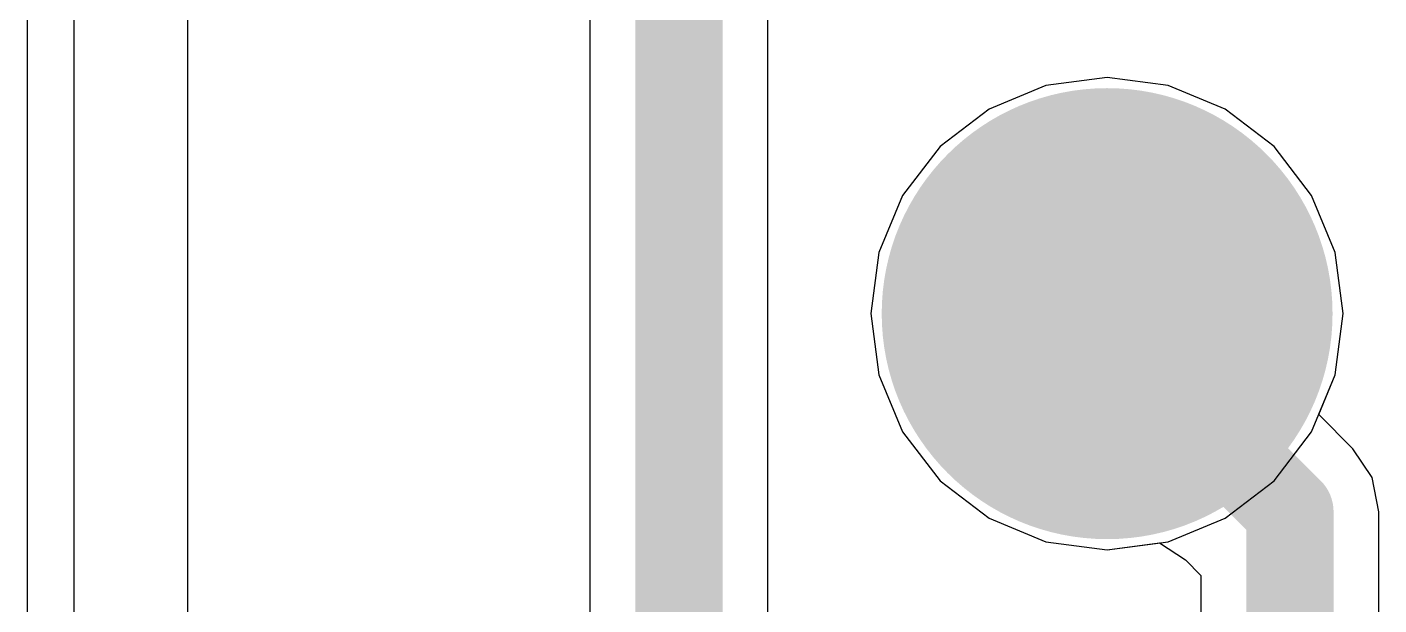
# Model space of a CAD drawing. Header units: millimetres. Extents: x -3 to 5381, y -54 to 5355.
# Drawn here: x 14.919 to 18.851, y -6.363 to -4.683 of the extents above; entities that cross this region are included whole.
import ezdxf

# ---------------------------------------------------------------- set-up
doc = ezdxf.new("R2010")
doc.units = ezdxf.units.MM
for name, color, linetype in [('BottomLayer', 5, 'Continuous'), ('BottomSolder', 6, 'Continuous'), ('PadHoleLayer', 156, 'Continuous'), ('TopLayer', 1, 'Continuous'), ('TopSolder', 216, 'Continuous')]:
    doc.layers.add(name, color=color, linetype=linetype)

# ---------------------------------------------------------------- blocks, each defined once
blk = doc.blocks.new('TH_0_75_0_6_B_43')
at = {"layer": 'BottomLayer'}
h = blk.add_hatch(color=5, dxfattribs=at)
edge = h.paths.add_edge_path()
edge.add_arc((0, 0), 0.554, 0, 360)
at = {"layer": 'BottomSolder'}
h = blk.add_hatch(color=6, dxfattribs=at)
edge = h.paths.add_edge_path()
edge.add_arc((0, 0), 0.6556, 0, 360)
at = {"layer": 'PadHoleLayer'}
h = blk.add_hatch(color=156, dxfattribs=at)
edge = h.paths.add_edge_path()
edge.add_arc((0, 0), 0.3, 0, 360)
at = {"layer": 'TopLayer'}
h = blk.add_hatch(color=1, dxfattribs=at)
edge = h.paths.add_edge_path()
edge.add_arc((0, 0), 0.554, 0, 360)
at = {"layer": 'TopSolder'}
h = blk.add_hatch(color=216, dxfattribs=at)
edge = h.paths.add_edge_path()
edge.add_arc((0, 0), 0.6556, 0, 360)

msp = doc.modelspace()

# ---------------------------------------------------------------- linework, layer by layer
at = {"layer": 'BottomLayer'}
for p, q in [((17.0738, -10.7893), (17.0738, -2.592)), ((16.5558, -2.6103), (16.5558, -10.8966)), ((18.0602, -4.8292), (17.8824, -4.8526)), ((18.2379, -4.8526), (18.0602, -4.8292)), ((17.8824, -4.8526), (17.7167, -4.9213)), ((18.4036, -4.9213), (18.2379, -4.8526)), ((17.7167, -4.9213), (17.5745, -5.0304)), ((18.5459, -5.0304), (18.4036, -4.9213)), ((17.5745, -5.0304), (17.4653, -5.1727)), ((18.655, -5.1727), (18.5459, -5.0304)), ((17.4653, -5.1727), (17.3967, -5.3383)), ((18.7236, -5.3383), (18.655, -5.1727)), ((17.3967, -5.3383), (17.3733, -5.5161)), ((18.747, -5.5161), (18.7236, -5.3383)), ((17.3733, -5.5161), (17.3967, -5.6939)), ((18.7236, -5.6939), (18.747, -5.5161)), ((17.3967, -5.6939), (17.4653, -5.8596)), ((18.655, -5.8596), (18.7236, -5.6939)), ((17.4653, -5.8596), (17.5745, -6.0018)), ((18.5459, -6.0018), (18.655, -5.8596)), ((17.5745, -6.0018), (17.7167, -6.111)), ((18.4036, -6.111), (18.5459, -6.0018)), ((17.7167, -6.111), (17.8824, -6.1796)), ((18.2379, -6.1796), (18.4036, -6.111)), ((17.8824, -6.1796), (18.0602, -6.203)), ((18.0602, -6.203), (18.2379, -6.1796))]:
    msp.add_line(p, q, dxfattribs=at)
at = {"layer": 'BottomLayer', "const_width": 0.254}
msp.add_lwpolyline([(16.8148, -10.8966), (16.8148, -2.4892)], dxfattribs=at)
at = {"layer": 'TopLayer'}
for p, q in [((14.9189, 2.7959), (14.9189, -14.9901)), ((15.0564, -7.5445), (15.0564, -2.1782)), ((15.3863, -15.0775), (15.3863, -4.1917)), ((18.0602, -4.8292), (17.8824, -4.8526)), ((18.0602, -4.8292), (17.8824, -4.8526)), ((18.2379, -4.8526), (18.0602, -4.8292)), ((18.2379, -4.8526), (18.0602, -4.8292)), ((17.8824, -4.8526), (17.7167, -4.9213)), ((17.8824, -4.8526), (17.7167, -4.9213)), ((18.4036, -4.9213), (18.2379, -4.8526)), ((18.4036, -4.9213), (18.2379, -4.8526)), ((17.7167, -4.9213), (17.5745, -5.0304)), ((17.7167, -4.9213), (17.5745, -5.0304)), ((18.5459, -5.0304), (18.4036, -4.9213)), ((18.5459, -5.0304), (18.4036, -4.9213)), ((17.5745, -5.0304), (17.4653, -5.1727)), ((17.5745, -5.0304), (17.4653, -5.1727)), ((18.655, -5.1727), (18.5459, -5.0304)), ((18.655, -5.1727), (18.5459, -5.0304)), ((17.4653, -5.1727), (17.3967, -5.3383)), ((17.4653, -5.1727), (17.3967, -5.3383)), ((18.7236, -5.3383), (18.655, -5.1727)), ((18.7236, -5.3383), (18.655, -5.1727)), ((17.3967, -5.3383), (17.3733, -5.5161)), ((17.3967, -5.3383), (17.3733, -5.5161)), ((18.747, -5.5161), (18.7236, -5.3383)), ((18.747, -5.5161), (18.7236, -5.3383)), ((17.3733, -5.5161), (17.3967, -5.6939)), ((17.3733, -5.5161), (17.3967, -5.6939)), ((18.7236, -5.6939), (18.747, -5.5161)), ((18.7236, -5.6939), (18.747, -5.5161)), ((17.3967, -5.6939), (17.4653, -5.8596)), ((17.3967, -5.6939), (17.4653, -5.8596)), ((18.6757, -5.8096), (18.7236, -5.6939)), ((18.6757, -5.8096), (18.7236, -5.6939)), ((18.7749, -5.9088), (18.6757, -5.8096)), ((18.7749, -5.9088), (18.6757, -5.8096)), ((17.4653, -5.8596), (17.5745, -6.0018)), ((17.4653, -5.8596), (17.5745, -6.0018)), ((18.8311, -5.9928), (18.7749, -5.9088)), ((18.8311, -5.9928), (18.7749, -5.9088)), ((17.5745, -6.0018), (17.7167, -6.111)), ((17.5745, -6.0018), (17.7167, -6.111)), ((18.8508, -6.0919), (18.8311, -5.9928)), ((18.8508, -6.0919), (18.8311, -5.9928)), ((18.8508, -7.5445), (18.8508, -6.0919)), ((18.8508, -13.6385), (18.8508, -6.0919)), ((17.7167, -6.111), (17.8824, -6.1796)), ((17.7167, -6.111), (17.8824, -6.1796)), ((17.8824, -6.1796), (18.0602, -6.203)), ((17.8824, -6.1796), (18.0602, -6.203)), ((18.0602, -6.203), (18.2125, -6.1829)), ((18.0602, -6.203), (18.2125, -6.1829)), ((18.2125, -6.1829), (18.2882, -6.2316)), ((18.2125, -6.1829), (18.2882, -6.2316)), ((18.2882, -6.2316), (18.3328, -6.2778)), ((18.2882, -6.2316), (18.3328, -6.2778)), ((18.3328, -6.2778), (18.3328, -7.5445)), ((18.3328, -6.2778), (18.3328, -13.5313))]:
    msp.add_line(p, q, dxfattribs=at)
at = {"layer": 'TopLayer', "const_width": 0.254}
for points in [[(18.0602, -5.5603), (18.0602, -5.5161)], [(18.0602, -5.5603), (18.5918, -6.0919)], [(18.5918, -13.6385), (18.5918, -6.0919)]]:
    msp.add_lwpolyline(points, dxfattribs=at)
at = {"layer": 'TopLayer', "const_width": 0.127}
for points in [[(17.9967, -5.5161, 1), (18.1237, -5.5161, 1)], [(17.9967, -5.5603, 1), (18.1237, -5.5603, 1)], [(17.9967, -5.5603, 1), (18.1237, -5.5603, 1)], [(18.5283, -6.0919, 1), (18.6553, -6.0919, 1)], [(18.5283, -6.0919, 1), (18.6553, -6.0919, 1)]]:
    msp.add_lwpolyline(points, format="xyb", close=True, dxfattribs=at)

# ---------------------------------------------------------------- block references
at = {"rotation": 90}
msp.add_blockref('TH_0_75_0_6_B_43', (18.0602, -5.5161), dxfattribs=at)

doc.saveas('drawing.dxf')
